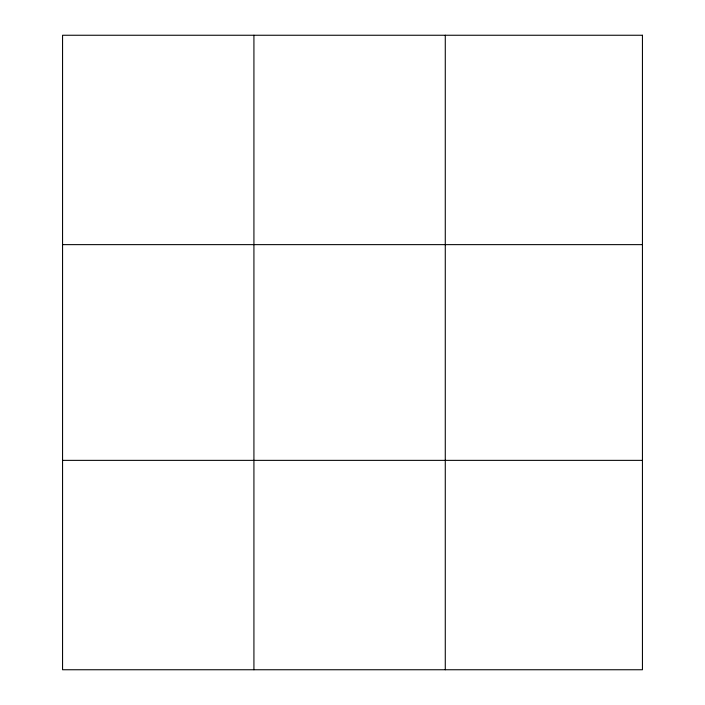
<?xml version="1.0" encoding="UTF-8"?>
<svg xmlns="http://www.w3.org/2000/svg" width="705" height="705" viewBox="0 0 705 705"><rect width="100%" height="100%" fill="white"/><g stroke="black" fill="none" stroke-linecap="round" stroke-linejoin="round"><path stroke-width="1.06" d="M253.923 669.75L253.923 35.25M445.278 669.75L445.278 35.25M62.56 244.635L642.44 244.635M62.56 460.365L642.44 460.365M642.44 35.25L642.44 669.75L62.56 669.75L62.56 35.25L642.44 35.25"/></g></svg>
